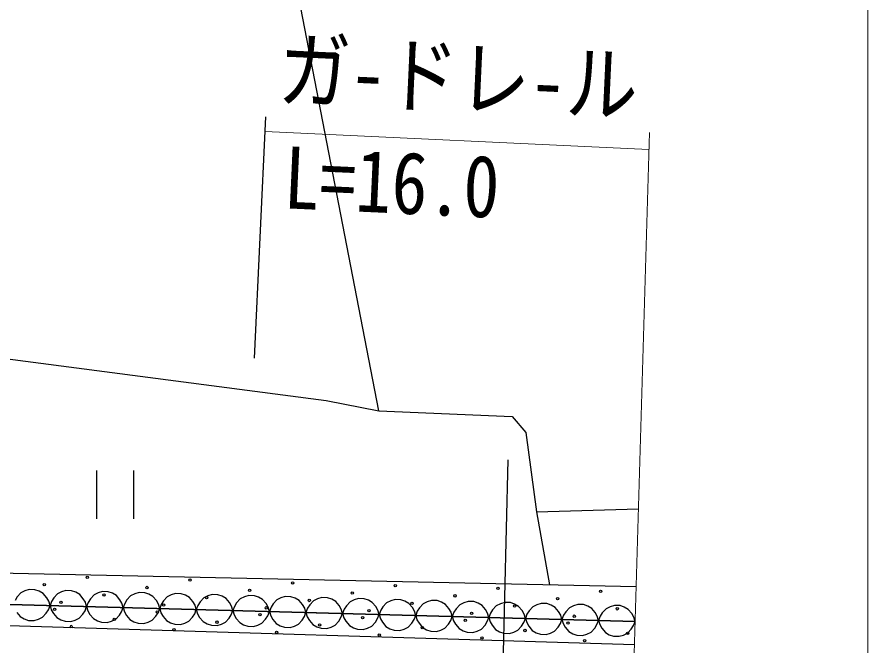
# Model space of a CAD drawing. Units: millimetres, scale not verified. Extents: x 40000 to 680000, y 20000 to 380000.
# Drawn here: x 543848 to 579000, y 293166 to 319159 of the extents above; entities that cross this region are included whole.
import ezdxf
from ezdxf.enums import TextEntityAlignment as Align

# ---------------------------------------------------------------- set-up
doc = ezdxf.new("R2010")
doc.units = ezdxf.units.MM
doc.header["$LTSCALE"] = 1000
for name, color, linetype, lineweight in [('M-BGD', 7, 'Continuous', 25), ('M-BMK-HTXT', 7, 'Continuous', 13), ('M-BMK-LINE', 2, 'Continuous', 13), ('M-SUV', 7, 'Continuous', 13)]:
    doc.layers.add(name, color=color, linetype=linetype, lineweight=lineweight)
doc.styles.add('ＭＳ ゴシック', font='')
doc.styles.get('ＭＳ ゴシック').set_extended_font_data('MS Gothic')

msp = doc.modelspace()

# ---------------------------------------------------------------- linework, layer by layer
at = {"layer": 'M-BGD'}
for p, q in [((558794, 302884), (554245, 326448)), ((553661, 305061), (554128, 315030)), ((541883, 305242), (556623, 303318)), ((556623, 303318), (558794, 302884)), ((558794, 302884), (564305, 302650)), ((564305, 302650), (564873, 301982)), ((564873, 301982), (565307, 298709)), ((564120, 300854), (563694, 283029)), ((564120, 300854), (563694, 283029)), ((547132, 300425), (547132, 298425)), ((548667, 298425), (548667, 300425)), ((565307, 298709), (569516, 298828)), ((565307, 298709), (565838, 295696)), ((510566, 296897), (569422, 295618)), ((508958, 295818), (569380, 294183)), ((569380, 294183), (508958, 295818)), ((544009, 295357), (543857, 295195)), ((544177, 295443), (544009, 295357)), ((544356, 295495), (544177, 295443)), ((544590, 295488), (544356, 295495)), ((544766, 295427), (544590, 295488)), ((544930, 295332), (544766, 295427)), ((545073, 295162), (544930, 295332)), ((545519, 295316), (545367, 295154)), ((545688, 295402), (545519, 295316)), ((545867, 295454), (545688, 295402)), ((546101, 295448), (545867, 295454)), ((546277, 295386), (546101, 295448)), ((546441, 295291), (546277, 295386)), ((546583, 295121), (546441, 295291)), ((547198, 295361), (547030, 295275)), ((547377, 295413), (547198, 295361)), ((547612, 295407), (547377, 295413)), ((547787, 295345), (547612, 295407)), ((547951, 295250), (547787, 295345)), ((548709, 295320), (548540, 295234)), ((548888, 295372), (548709, 295320)), ((549122, 295366), (548888, 295372)), ((549298, 295304), (549122, 295366)), ((549462, 295209), (549298, 295304)), ((550219, 295279), (550051, 295193)), ((550398, 295331), (550219, 295279)), ((550633, 295325), (550398, 295331)), ((550809, 295263), (550633, 295325)), ((551909, 295290), (551730, 295239)), ((552143, 295284), (551909, 295290)), ((552319, 295223), (552143, 295284)), ((569352, 293216), (508862, 295036)), ((543857, 295195), (543766, 295050)), ((545160, 295012), (545073, 295162)), ((545211, 294837), (545160, 295012)), ((545277, 295009), (545211, 294837)), ((545367, 295154), (545277, 295009)), ((546670, 294971), (546583, 295121)), ((546722, 294796), (546670, 294971)), ((546787, 294968), (546722, 294796)), ((546878, 295113), (546787, 294968)), ((547030, 295275), (546878, 295113)), ((548094, 295080), (547951, 295250)), ((548181, 294930), (548094, 295080)), ((548233, 294755), (548181, 294930)), ((548298, 294927), (548233, 294755)), ((548389, 295072), (548298, 294927)), ((548540, 295234), (548389, 295072)), ((549605, 295039), (549462, 295209)), ((549691, 294889), (549605, 295039)), ((549899, 295031), (549808, 294886)), ((550051, 295193), (549899, 295031)), ((550972, 295168), (550809, 295263)), ((551115, 294998), (550972, 295168)), ((551202, 294848), (551115, 294998)), ((551410, 294990), (551319, 294845)), ((551561, 295152), (551410, 294990)), ((551730, 295239), (551561, 295152)), ((552483, 295127), (552319, 295223)), ((552626, 294957), (552483, 295127)), ((552712, 294808), (552626, 294957)), ((552920, 294949), (552829, 294804)), ((553072, 295112), (552920, 294949)), ((553241, 295198), (553072, 295112)), ((553420, 295250), (553241, 295198)), ((553654, 295243), (553420, 295250)), ((553830, 295182), (553654, 295243)), ((553993, 295087), (553830, 295182)), ((554136, 294916), (553993, 295087)), ((554583, 295071), (554431, 294908)), ((554751, 295157), (554583, 295071)), ((554930, 295209), (554751, 295157)), ((555164, 295202), (554930, 295209)), ((555340, 295141), (555164, 295202)), ((555504, 295046), (555340, 295141)), ((555647, 294876), (555504, 295046)), ((556093, 295030), (555941, 294868)), ((556262, 295116), (556093, 295030)), ((556441, 295168), (556262, 295116)), ((556675, 295161), (556441, 295168)), ((556851, 295100), (556675, 295161)), ((557015, 295005), (556851, 295100)), ((557157, 294835), (557015, 295005)), ((557604, 294989), (557452, 294827)), ((557772, 295075), (557604, 294989)), ((557951, 295127), (557772, 295075)), ((558185, 295121), (557951, 295127)), ((558361, 295059), (558185, 295121)), ((558525, 294964), (558361, 295059)), ((558668, 294794), (558525, 294964)), ((559114, 294948), (558962, 294786)), ((559283, 295034), (559114, 294948)), ((559462, 295086), (559283, 295034)), ((559696, 295080), (559462, 295086)), ((559872, 295018), (559696, 295080)), ((560036, 294923), (559872, 295018)), ((560793, 294993), (560625, 294907)), ((560972, 295045), (560793, 294993)), ((561207, 295039), (560972, 295045)), ((561382, 294977), (561207, 295039)), ((561546, 294882), (561382, 294977)), ((562304, 294952), (562135, 294866)), ((562483, 295004), (562304, 294952)), ((562717, 294998), (562483, 295004)), ((562893, 294936), (562717, 294998)), ((563057, 294841), (562893, 294936)), ((563993, 294963), (563814, 294912)), ((564228, 294957), (563993, 294963)), ((564404, 294896), (564228, 294957)), ((545055, 294520), (545146, 294665)), ((545146, 294665), (545211, 294837)), ((545211, 294837), (545263, 294661)), ((545263, 294661), (545350, 294512)), ((546566, 294479), (546657, 294624)), ((546657, 294624), (546722, 294796)), ((546722, 294796), (546774, 294621)), ((546774, 294621), (546861, 294471)), ((548077, 294438), (548167, 294583)), ((548167, 294583), (548233, 294755)), ((548233, 294755), (548285, 294580)), ((548285, 294580), (548371, 294430)), ((549678, 294542), (549743, 294714)), ((549743, 294714), (549691, 294889)), ((549808, 294886), (549743, 294714)), ((549743, 294714), (549795, 294539)), ((551189, 294501), (551254, 294673)), ((551254, 294673), (551202, 294848)), ((551319, 294845), (551254, 294673)), ((551254, 294673), (551306, 294498)), ((552699, 294460), (552764, 294632)), ((552764, 294632), (552712, 294808)), ((552829, 294804), (552764, 294632)), ((552764, 294632), (552816, 294457)), ((554223, 294767), (554136, 294916)), ((554210, 294419), (554275, 294591)), ((554275, 294591), (554223, 294767)), ((554340, 294764), (554275, 294591)), ((554275, 294591), (554327, 294416)), ((554431, 294908), (554340, 294764)), ((555733, 294726), (555647, 294876)), ((555785, 294551), (555733, 294726)), ((555850, 294723), (555785, 294551)), ((555941, 294868), (555850, 294723)), ((557244, 294685), (557157, 294835)), ((557296, 294510), (557244, 294685)), ((557361, 294682), (557296, 294510)), ((557452, 294827), (557361, 294682)), ((558755, 294644), (558668, 294794)), ((558806, 294469), (558755, 294644)), ((558872, 294641), (558806, 294469)), ((558962, 294786), (558872, 294641)), ((560178, 294753), (560036, 294923)), ((560265, 294603), (560178, 294753)), ((560317, 294428), (560265, 294603)), ((560382, 294600), (560317, 294428)), ((560473, 294745), (560382, 294600)), ((560625, 294907), (560473, 294745)), ((561689, 294712), (561546, 294882)), ((561776, 294562), (561689, 294712)), ((561984, 294704), (561893, 294559)), ((562135, 294866), (561984, 294704)), ((563200, 294671), (563057, 294841)), ((563286, 294521), (563200, 294671)), ((563494, 294663), (563403, 294518)), ((563646, 294825), (563494, 294663)), ((563814, 294912), (563646, 294825)), ((564567, 294800), (564404, 294896)), ((564710, 294630), (564567, 294800)), ((564797, 294481), (564710, 294630)), ((565005, 294622), (564914, 294477)), ((565156, 294785), (565005, 294622)), ((565325, 294871), (565156, 294785)), ((565504, 294923), (565325, 294871)), ((565738, 294916), (565504, 294923)), ((565914, 294855), (565738, 294916)), ((566078, 294760), (565914, 294855)), ((566221, 294589), (566078, 294760)), ((566307, 294440), (566221, 294589)), ((566515, 294581), (566424, 294437)), ((566667, 294744), (566515, 294581)), ((566836, 294830), (566667, 294744)), ((567015, 294882), (566836, 294830)), ((567249, 294875), (567015, 294882)), ((567425, 294814), (567249, 294875)), ((567588, 294719), (567425, 294814)), ((567731, 294549), (567588, 294719)), ((568178, 294703), (568026, 294541)), ((568346, 294789), (568178, 294703)), ((568525, 294841), (568346, 294789)), ((568759, 294834), (568525, 294841)), ((568935, 294773), (568759, 294834)), ((569099, 294678), (568935, 294773)), ((569242, 294508), (569099, 294678)), ((543839, 294553), (543982, 294382)), ((543982, 294382), (544146, 294287)), ((544146, 294287), (544322, 294226)), ((544322, 294226), (544556, 294220)), ((544556, 294220), (544735, 294271)), ((544735, 294271), (544904, 294358)), ((544904, 294358), (545055, 294520)), ((545350, 294512), (545493, 294342)), ((545493, 294342), (545657, 294246)), ((545657, 294246), (545832, 294185)), ((546067, 294179), (546246, 294231)), ((546246, 294231), (546414, 294317)), ((546414, 294317), (546566, 294479)), ((546861, 294471), (547003, 294301)), ((547003, 294301), (547167, 294206)), ((547756, 294190), (547925, 294276)), ((547925, 294276), (548077, 294438)), ((548371, 294430), (548514, 294260)), ((548514, 294260), (548678, 294165)), ((549267, 294149), (549435, 294235)), ((549435, 294235), (549587, 294397)), ((549587, 294397), (549678, 294542)), ((549795, 294539), (549882, 294389)), ((549882, 294389), (550024, 294219)), ((550946, 294194), (551098, 294356)), ((551098, 294356), (551189, 294501)), ((551306, 294498), (551392, 294348)), ((551392, 294348), (551535, 294178)), ((552456, 294153), (552608, 294315)), ((552608, 294315), (552699, 294460)), ((552816, 294457), (552903, 294307)), ((552903, 294307), (553046, 294137)), ((553967, 294112), (554119, 294274)), ((554119, 294274), (554210, 294419)), ((554327, 294416), (554413, 294266)), ((554413, 294266), (554556, 294096)), ((555478, 294071), (555629, 294234)), ((555629, 294234), (555720, 294379)), ((555720, 294379), (555785, 294551)), ((555785, 294551), (555837, 294375)), ((555837, 294375), (555924, 294226)), ((555924, 294226), (556067, 294055)), ((557140, 294193), (557231, 294338)), ((557231, 294338), (557296, 294510)), ((557296, 294510), (557348, 294334)), ((557348, 294334), (557434, 294185)), ((558650, 294152), (558741, 294297)), ((558741, 294297), (558806, 294469)), ((558806, 294469), (558858, 294294)), ((558858, 294294), (558945, 294144)), ((560161, 294111), (560252, 294256)), ((560252, 294256), (560317, 294428)), ((560317, 294428), (560369, 294253)), ((560369, 294253), (560456, 294103)), ((561762, 294215), (561828, 294387)), ((561828, 294387), (561776, 294562)), ((561893, 294559), (561828, 294387)), ((561828, 294387), (561880, 294212)), ((563273, 294174), (563338, 294346)), ((563338, 294346), (563286, 294521)), ((563403, 294518), (563338, 294346)), ((563338, 294346), (563390, 294171)), ((564784, 294133), (564849, 294305)), ((564849, 294305), (564797, 294481)), ((564914, 294477), (564849, 294305)), ((564849, 294305), (564901, 294130)), ((566294, 294092), (566359, 294264)), ((566359, 294264), (566307, 294440)), ((566424, 294437), (566359, 294264)), ((566359, 294264), (566411, 294089)), ((567818, 294399), (567731, 294549)), ((567805, 294052), (567870, 294224)), ((567870, 294224), (567818, 294399)), ((567935, 294396), (567870, 294224)), ((567870, 294224), (567922, 294048)), ((568026, 294541), (567935, 294396)), ((569328, 294358), (569242, 294508)), ((569380, 294183), (569328, 294358)), ((545832, 294185), (546067, 294179)), ((547167, 294206), (547343, 294144)), ((547343, 294144), (547577, 294138)), ((547577, 294138), (547756, 294190)), ((548678, 294165), (548854, 294103)), ((548854, 294103), (549088, 294097)), ((549088, 294097), (549267, 294149)), ((550024, 294219), (550188, 294124)), ((550188, 294124), (550364, 294062)), ((550364, 294062), (550598, 294056)), ((550598, 294056), (550777, 294108)), ((550777, 294108), (550946, 294194)), ((551535, 294178), (551699, 294083)), ((551699, 294083), (551875, 294022)), ((551875, 294022), (552109, 294015)), ((552109, 294015), (552288, 294067)), ((552288, 294067), (552456, 294153)), ((553046, 294137), (553209, 294042)), ((553209, 294042), (553385, 293981)), ((553385, 293981), (553619, 293974)), ((553619, 293974), (553798, 294026)), ((553798, 294026), (553967, 294112)), ((554556, 294096), (554720, 294001)), ((554720, 294001), (554896, 293940)), ((554896, 293940), (555130, 293933)), ((555130, 293933), (555309, 293985)), ((555309, 293985), (555478, 294071)), ((556067, 294055), (556230, 293960)), ((556230, 293960), (556406, 293899)), ((556406, 293899), (556641, 293893)), ((556641, 293893), (556820, 293944)), ((556820, 293944), (556988, 294031)), ((556988, 294031), (557140, 294193)), ((557434, 294185), (557577, 294015)), ((557577, 294015), (557741, 293919)), ((557741, 293919), (557917, 293858)), ((558151, 293852), (558330, 293904)), ((558330, 293904), (558499, 293990)), ((558499, 293990), (558650, 294152)), ((558945, 294144), (559088, 293974)), ((559088, 293974), (559252, 293879)), ((559252, 293879), (559427, 293817)), ((559841, 293863), (560009, 293949)), ((560009, 293949), (560161, 294111)), ((560456, 294103), (560598, 293933)), ((560598, 293933), (560762, 293838)), ((561351, 293822), (561520, 293908)), ((561520, 293908), (561672, 294070)), ((561672, 294070), (561762, 294215)), ((561880, 294212), (561966, 294062)), ((561966, 294062), (562109, 293892)), ((562109, 293892), (562273, 293797)), ((563030, 293867), (563182, 294029)), ((563182, 294029), (563273, 294174)), ((563390, 294171), (563477, 294021)), ((563477, 294021), (563619, 293851)), ((564541, 293826), (564693, 293988)), ((564693, 293988), (564784, 294133)), ((564901, 294130), (564987, 293980)), ((564987, 293980), (565130, 293810)), ((566051, 293785), (566203, 293947)), ((566203, 293947), (566294, 294092)), ((566411, 294089), (566498, 293939)), ((566498, 293939), (566641, 293769)), ((567562, 293744), (567714, 293907)), ((567714, 293907), (567805, 294052)), ((567922, 294048), (568008, 293899)), ((568008, 293899), (568151, 293728)), ((569224, 293866), (569315, 294011)), ((569315, 294011), (569380, 294183)), ((557917, 293858), (558151, 293852)), ((559427, 293817), (559662, 293811)), ((559662, 293811), (559841, 293863)), ((560762, 293838), (560938, 293776)), ((560938, 293776), (561172, 293770)), ((561172, 293770), (561351, 293822)), ((562273, 293797), (562449, 293735)), ((562449, 293735), (562683, 293729)), ((562683, 293729), (562862, 293781)), ((562862, 293781), (563030, 293867)), ((563619, 293851), (563783, 293756)), ((563783, 293756), (563959, 293695)), ((563959, 293695), (564193, 293688)), ((564193, 293688), (564372, 293740)), ((564372, 293740), (564541, 293826)), ((565130, 293810), (565294, 293715)), ((565294, 293715), (565470, 293654)), ((565470, 293654), (565704, 293647)), ((565704, 293647), (565883, 293699)), ((565883, 293699), (566051, 293785)), ((566641, 293769), (566804, 293674)), ((566804, 293674), (566980, 293613)), ((566980, 293613), (567214, 293606)), ((567214, 293606), (567393, 293658)), ((567393, 293658), (567562, 293744)), ((568151, 293728), (568315, 293633)), ((568315, 293633), (568491, 293572)), ((568491, 293572), (568725, 293566)), ((568725, 293566), (568904, 293617)), ((568904, 293617), (569073, 293704)), ((569073, 293704), (569224, 293866))]:
    msp.add_line(p, q, dxfattribs=at)
for centre in [(546751, 296003), (544974, 295697), (549215, 295582), (550992, 295888), (555233, 295773), (559474, 295658), (547439, 295277), (553456, 295468), (557697, 295353), (561938, 295238), (563715, 295544), (567956, 295429), (545662, 294971), (551680, 295162), (555921, 295047), (560162, 294932), (566180, 295123), (545400, 294685), (549641, 294571), (549903, 294856), (554144, 294742), (558385, 294627), (564403, 294818), (568644, 294703), (547864, 294265), (553882, 294456), (558123, 294341), (562364, 294226), (562626, 294512), (566867, 294397), (550328, 293845), (552105, 294150), (556346, 294035), (560587, 293921), (566605, 294111), (554569, 293730), (558811, 293615), (563052, 293500), (564828, 293806), (569069, 293691), (567293, 293385)]:
    msp.add_circle(centre, 49.8, dxfattribs=at)
msp.add_arc((546087, 293959), 49.8, 298.1862, 238.3682, dxfattribs=at)
at = {"layer": 'M-BMK-HTXT'}
for p, q in [((553661, 305061), (554128, 315030)), ((554100, 314433), (569949, 313690))]:
    msp.add_line(p, q, dxfattribs=at)
at = {"layer": 'M-BMK-LINE'}
msp.add_line((569208, 288280), (569970, 314383), dxfattribs=at)
at = {"layer": 'M-SUV'}
msp.add_line((579000, 20000), (579000, 370000), dxfattribs=at)

# ---------------------------------------------------------------- texts
at = {"layer": 'M-BMK-HTXT', "style": 'ＭＳ ゴシック', "width": 0.85}
for s, p in [('ガ-ドレ-ル', (554559, 314958)), ('L=16.0', (554789, 310490))]:
    msp.add_text(s, height=2566, rotation=357.4, dxfattribs=at).set_placement(p, align=Align.BOTTOM_LEFT)

doc.saveas('drawing.dxf')
